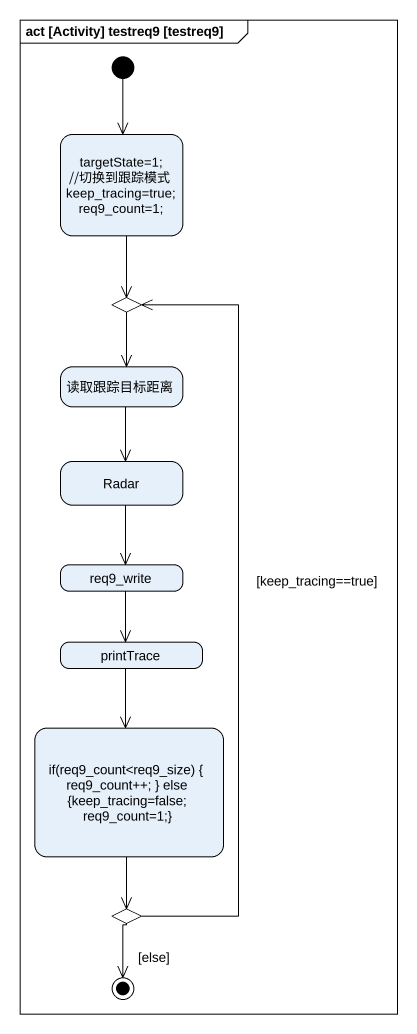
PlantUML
@startuml
mainframe act [Activity] testreq9 [testreq9]
hide empty description
state "targetState=1; //切换到跟踪模式 keep_tracing=true; req9_count=1;" as targetState_1_切换到跟踪模式_keep
state choice1 <<choice>>
state 读取跟踪目标距离
state Radar
state req9_write
state printTrace
state "if(req9_count<req9_size) { req9_count++; } else {keep_tracing=false; req9_count=1;}" as if_req9_count_req9_size
state choice2 <<choice>>
[*] --> targetState_1_切换到跟踪模式_keep
targetState_1_切换到跟踪模式_keep --> choice1
choice1 --> 读取跟踪目标距离
读取跟踪目标距离 --> Radar
Radar --> req9_write
req9_write --> printTrace
printTrace --> if_req9_count_req9_size
if_req9_count_req9_size --> choice2
choice2 -up-> choice1 : [keep_tracing==true]
choice2 --> [*] : [else]
@enduml
